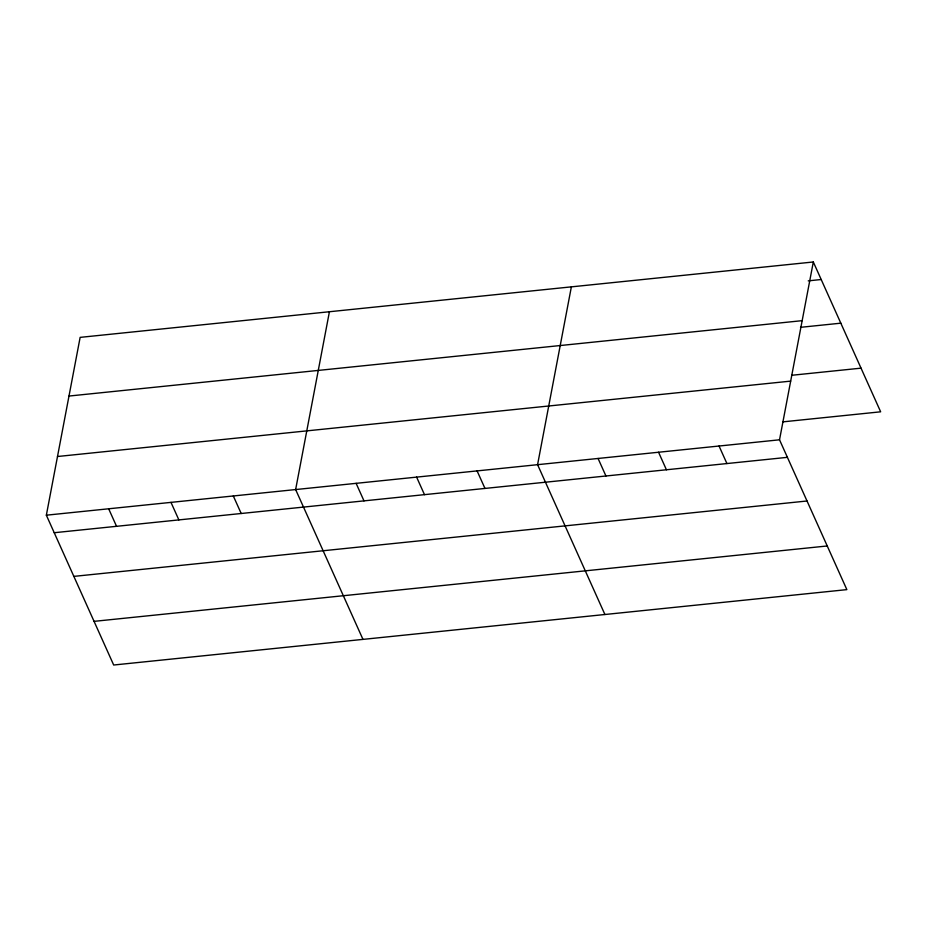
<?xml version="1.0" encoding="UTF-8"?>
<svg xmlns="http://www.w3.org/2000/svg" width="927" height="927" viewBox="0 0 927 927"><rect width="100%" height="100%" fill="white"/><g stroke="black" fill="none" stroke-linecap="round" stroke-linejoin="round"><path stroke-width="1.39" d="M813.315 261.982L779.526 439.804L846.861 589.63L113.685 665.018L46.35 515.192L80.139 337.37L813.315 261.982L880.65 411.808L782.724 421.878M329.421 311.739L295.632 489.56L362.967 639.387M571.368 286.86L537.579 464.682L604.914 614.508M808.24 280.858L821.195 279.525M68.992 396.049L802.168 320.661M800.488 327.324L840.812 323.175M791.901 375.261L861.032 368.158M57.497 456.513L790.673 381.124M46.35 515.192L779.526 439.804M54.229 532.724L787.405 457.335M73.847 576.385L807.023 500.997M94.067 621.357L827.243 545.968M719.039 446.014L726.919 463.558M658.552 452.237L666.432 469.78M598.066 458.459L605.945 476.003M477.092 470.893L484.972 488.436M416.605 477.115L424.485 494.659M356.119 483.338L363.998 500.881M233.314 495.968L241.194 513.5M170.985 502.376L178.876 519.908M108.668 508.784L116.547 526.316"/></g></svg>
